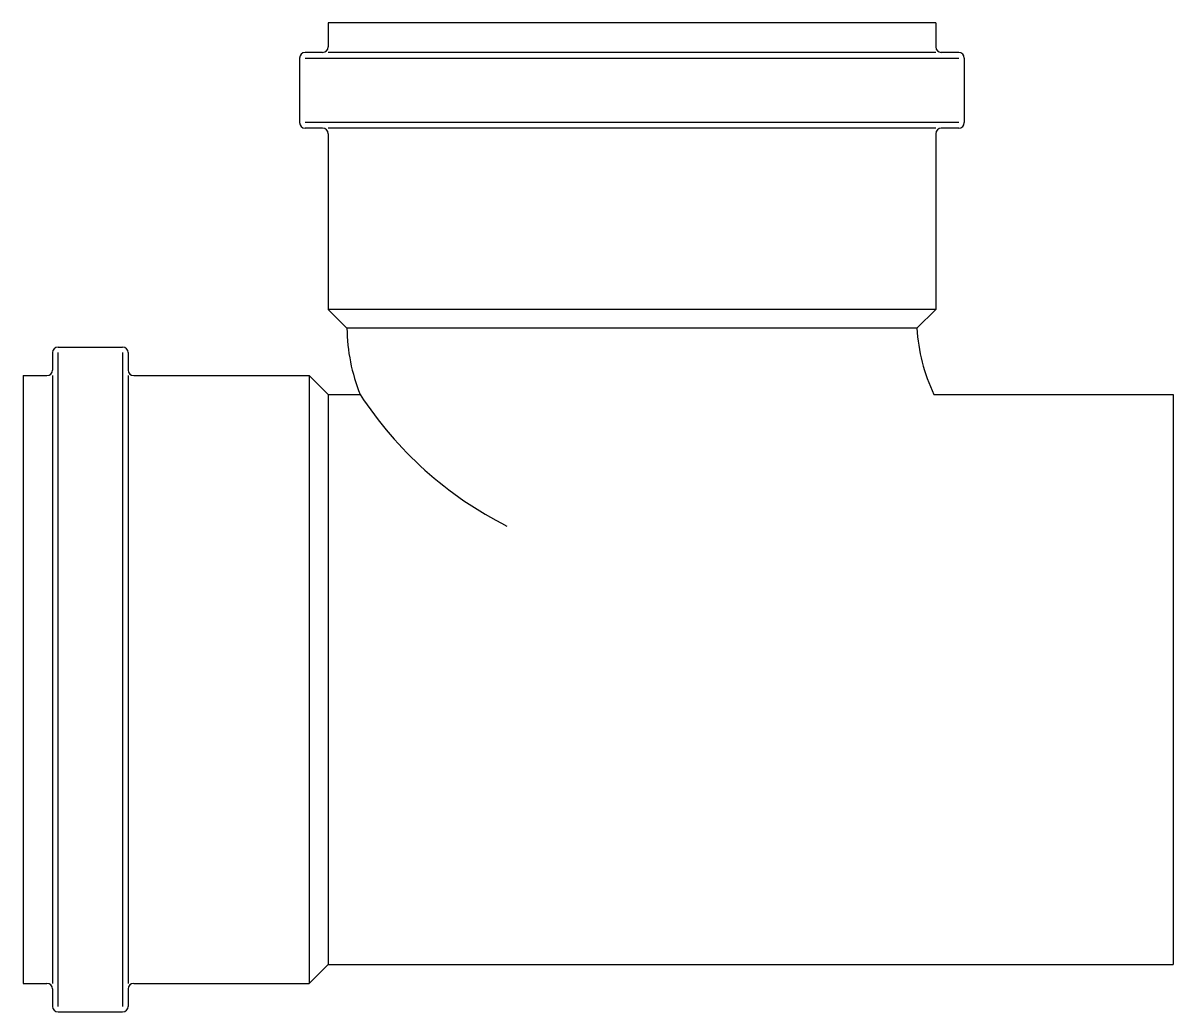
# Model space of a CAD drawing. Header units: millimetres. Extents: x 1945.648 to 1945.853, y 1848.247 to 1848.424.
import ezdxf

# ---------------------------------------------------------------- set-up
doc = ezdxf.new("R2010")
doc.units = ezdxf.units.MM

msp = doc.modelspace()

# ---------------------------------------------------------------- linework, layer by layer
for p, q in [((1945.81071, 1848.42366), (1945.70241, 1848.42366)), ((1945.70241, 1848.42366), (1945.70241, 1848.41941)), ((1945.81071, 1848.42366), (1945.81071, 1848.41941)), ((1945.69731, 1848.41741), (1945.69731, 1848.40591)), ((1945.70141, 1848.41841), (1945.69831, 1848.41841)), ((1945.69831, 1848.41741), (1945.81481, 1848.41741)), ((1945.81071, 1848.41841), (1945.70241, 1848.41841)), ((1945.81481, 1848.41841), (1945.81171, 1848.41841)), ((1945.81581, 1848.41741), (1945.81581, 1848.40591)), ((1945.81481, 1848.40591), (1945.69831, 1848.40591)), ((1945.70141, 1848.40491), (1945.69831, 1848.40491)), ((1945.81071, 1848.40491), (1945.70241, 1848.40491)), ((1945.70241, 1848.40391), (1945.70241, 1848.37262)), ((1945.81071, 1848.40391), (1945.81071, 1848.37262)), ((1945.81481, 1848.40491), (1945.81171, 1848.40491)), ((1945.70241, 1848.37262), (1945.70576, 1848.36927)), ((1945.81071, 1848.37262), (1945.70241, 1848.37262)), ((1945.81071, 1848.37262), (1945.80736, 1848.36927)), ((1945.80736, 1848.36927), (1945.70576, 1848.36927)), ((1945.65326, 1848.36491), (1945.65326, 1848.36181)), ((1945.65426, 1848.36591), (1945.66576, 1848.36591)), ((1945.65426, 1848.24841), (1945.65426, 1848.36491)), ((1945.66576, 1848.36491), (1945.66576, 1848.24841)), ((1945.66676, 1848.36491), (1945.66676, 1848.36181)), ((1945.64801, 1848.36081), (1945.64801, 1848.25251)), ((1945.64801, 1848.36081), (1945.65226, 1848.36081)), ((1945.65326, 1848.36081), (1945.65326, 1848.25251)), ((1945.66676, 1848.36081), (1945.66676, 1848.25251)), ((1945.66776, 1848.36081), (1945.69904, 1848.36081)), ((1945.69904, 1848.36081), (1945.70239, 1848.35746)), ((1945.69904, 1848.36081), (1945.69904, 1848.25251)), ((1945.70239, 1848.35746), (1945.7081, 1848.35746)), ((1945.70239, 1848.35746), (1945.70239, 1848.25586)), ((1945.81038, 1848.35746), (1945.85301, 1848.35746)), ((1945.85301, 1848.35746), (1945.85301, 1848.25586)), ((1945.69904, 1848.25251), (1945.70239, 1848.25586)), ((1945.70239, 1848.25586), (1945.85301, 1848.25586)), ((1945.64801, 1848.25251), (1945.65226, 1848.25251)), ((1945.65326, 1848.25151), (1945.65326, 1848.24841)), ((1945.66676, 1848.25151), (1945.66676, 1848.24841)), ((1945.66776, 1848.25251), (1945.69904, 1848.25251)), ((1945.65426, 1848.24741), (1945.66576, 1848.24741))]:
    msp.add_line(p, q)
for centre, radius, start, end in [((1945.70141, 1848.41941), 0.001, 270, 0), ((1945.81171, 1848.41941), 0.001, 180, 270), ((1945.69831, 1848.41741), 0.001, 90, 180), ((1945.81481, 1848.41741), 0.001, 0, 90), ((1945.69831, 1848.40591), 0.001, 180, 270), ((1945.81481, 1848.40591), 0.001, 270, 0), ((1945.70141, 1848.40391), 0.001, 0, 90), ((1945.81171, 1848.40391), 0.001, 90, 180), ((1945.7386, 1848.36966), 0.03285, 180.672, 201.804), ((1945.83874, 1848.37102), 0.03143, 183.1869, 205.5622), ((1945.65426, 1848.36491), 0.001, 90, 180), ((1945.66576, 1848.36491), 0.001, 0, 90), ((1945.65226, 1848.36181), 0.001, 270, 0), ((1945.66776, 1848.36181), 0.001, 180, 270), ((1945.76484, 1848.3944), 0.0677, 213.0688, 243.1713), ((1945.65226, 1848.25151), 0.001, 0, 90), ((1945.66776, 1848.25151), 0.001, 90, 180), ((1945.65426, 1848.24841), 0.001, 180, 270), ((1945.66576, 1848.24841), 0.001, 270, 0)]:
    msp.add_arc(centre, radius, start, end)

doc.saveas('drawing.dxf')
